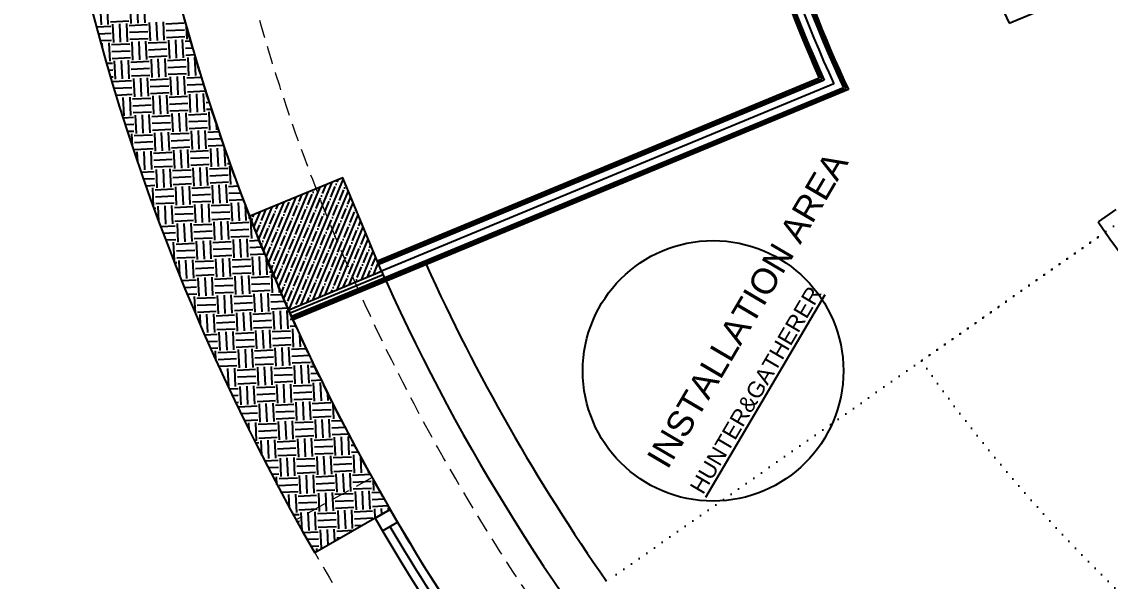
# Model space of a CAD drawing. Header units: millimetres. Extents: x 132785 to 150483, y 90225 to 103753.
# Drawn here: x 143350 to 144102, y 101468 to 101854 of the extents above; entities that cross this region are included whole.
import ezdxf

# ---------------------------------------------------------------- set-up
doc = ezdxf.new("R2010")
doc.units = ezdxf.units.MM
doc.linetypes.add('061-GZM-AP-100$0$HIDDEN', pattern=[0.375, 0.25, -0.125])
doc.linetypes.add('DOT', pattern=[6.35, 0, -6.35])
for name, color, linetype in [('061-GZM-AP-100$0$A-cam', 20, 'Continuous'), ('061-GZM-AP-100$0$A-cephe', 181, 'Continuous'), ('061-GZM-AP-100$0$A-HATCH', 8, 'Continuous')]:
    doc.layers.add(name, color=color, linetype=linetype)
doc.layers.add('061-GZM-AP-100$0$A-kiris', color=252, linetype='Continuous', lineweight=0)
doc.styles.get("Standard").update_dxf_attribs({"font": 'arial.ttf'})

msp = doc.modelspace()

# ---------------------------------------------------------------- hatches: boundary and pattern name
at = {"layer": '061-GZM-AP-100$0$A-HATCH'}
h = msp.add_hatch(dxfattribs=at)
h.set_pattern_fill('ANSI35', color=253, angle=22.515297, style=0)
h.set_pattern_definition([(67.515, (143520.797, 101687.4663), (-5.8673, 2.42847), []), (67.515, (143524.9446, 101689.186), (-5.8673, 2.42847), [7.9375, -1.5875, 0, -1.5875])])
h.paths.add_polyline_path([(143507.394, 101719.799), (143534.199, 101655.134), (143598.864, 101681.939), (143572.059, 101746.604)])

# ---------------------------------------------------------------- linework, layer by layer
at = {"color": 253}
for p, q in [((144032.204, 101853.453), (144235.724, 101937.818)), ((143405.288, 101852.282), (143404.698, 101864.969)), ((143410.046, 101852.504), (143409.455, 101865.19)), ((143425.904, 101853.242), (143425.313, 101865.928)), ((143430.661, 101853.463), (143430.07, 101866.15)), ((143435.418, 101853.685), (143434.828, 101866.371)), ((143424.244, 101854.754), (143411.558, 101854.163)), ((143413.808, 101839.965), (143413.217, 101852.651)), ((143418.565, 101840.187), (143417.975, 101852.873)), ((143423.323, 101840.408), (143422.732, 101853.094)), ((143437.078, 101852.173), (143424.392, 101851.582)), ((143439.18, 101841.146), (143438.59, 101853.832)), ((143443.938, 101841.368), (143443.347, 101854.054)), ((143448.695, 101841.589), (143448.105, 101854.275)), ((143462.45, 101853.354), (143449.764, 101852.763)), ((143411.705, 101850.992), (143402.089, 101850.544)), ((143411.927, 101846.234), (143403.364, 101845.836)), ((143437.299, 101847.415), (143424.613, 101846.825)), ((143462.672, 101848.596), (143449.986, 101848.006)), ((143464.553, 101842.327), (143464.142, 101851.159)), ((143412.148, 101841.477), (143404.654, 101841.128)), ((143406.04, 101836.139), (143405.879, 101839.596)), ((143411.227, 101827.131), (143410.636, 101839.817)), ((143424.982, 101838.896), (143412.296, 101838.305)), ((143437.521, 101842.658), (143424.835, 101842.068)), ((143427.085, 101827.869), (143426.494, 101840.556)), ((143431.842, 101828.091), (143431.252, 101840.777)), ((143436.599, 101828.312), (143436.009, 101840.998)), ((143450.355, 101840.077), (143437.668, 101839.487)), ((143462.893, 101843.839), (143450.207, 101843.249)), ((143452.457, 101829.05), (143451.867, 101841.737)), ((143457.215, 101829.272), (143456.624, 101841.958)), ((143461.972, 101829.493), (143461.381, 101842.18)), ((143467.073, 101840.855), (143463.041, 101840.668)), ((143425.204, 101834.139), (143412.517, 101833.548)), ((143425.425, 101829.381), (143412.739, 101828.791)), ((143450.576, 101835.32), (143437.89, 101834.729)), ((143450.798, 101830.562), (143438.111, 101829.972)), ((143468.438, 101836.151), (143463.262, 101835.91)), ((143469.821, 101831.448), (143463.484, 101831.153)), ((143465.734, 101816.955), (143465.143, 101829.641)), ((143470.491, 101817.176), (143469.901, 101829.862)), ((143412.886, 101825.619), (143409.073, 101825.442)), ((143414.989, 101814.593), (143414.398, 101827.279)), ((143419.746, 101814.814), (143419.156, 101827.5)), ((143424.504, 101815.035), (143423.913, 101827.722)), ((143438.259, 101826.8), (143425.573, 101826.21)), ((143438.48, 101822.043), (143425.794, 101821.452)), ((143440.361, 101815.774), (143439.771, 101828.46)), ((143445.119, 101815.995), (143444.528, 101828.681)), ((143449.876, 101816.216), (143449.286, 101828.903)), ((143463.631, 101827.981), (143450.945, 101827.391)), ((143463.853, 101823.224), (143451.167, 101822.633)), ((143413.108, 101820.862), (143410.434, 101820.737)), ((143413.329, 101816.105), (143411.811, 101816.034)), ((143438.702, 101817.286), (143426.016, 101816.695)), ((143428.266, 101802.497), (143427.675, 101815.183)), ((143433.023, 101802.718), (143432.433, 101815.405)), ((143437.78, 101802.94), (143437.19, 101815.626)), ((143451.536, 101814.705), (143438.849, 101814.114)), ((143464.074, 101818.467), (143451.388, 101817.876)), ((143453.638, 101803.678), (143453.048, 101816.364)), ((143458.396, 101803.899), (143457.805, 101816.586)), ((143463.153, 101804.121), (143462.562, 101816.807)), ((143474.553, 101815.776), (143464.222, 101815.295)), ((143901.171, 101815.373), (143595.992, 101688.868)), ((143902.836, 101814.71), (143596.47, 101687.713)), ((143426.163, 101813.523), (143413.477, 101812.933)), ((143426.385, 101808.766), (143414.143, 101808.196)), ((143451.757, 101809.947), (143439.071, 101809.357)), ((143476.009, 101811.076), (143464.443, 101810.538)), ((143917.884, 101808.77), (143536.624, 101650.726)), ((143919.564, 101808.113), (143537.135, 101649.585)), ((143921.245, 101807.457), (143537.647, 101648.444)), ((143904.502, 101814.047), (143596.949, 101686.558)), ((143426.606, 101804.009), (143415.564, 101803.495)), ((143420.927, 101789.441), (143420.337, 101802.128)), ((143425.685, 101789.663), (143425.094, 101802.349)), ((143439.44, 101801.428), (143426.754, 101800.837)), ((143451.979, 101805.19), (143439.292, 101804.599)), ((143441.543, 101790.401), (143440.952, 101803.087)), ((143446.3, 101790.623), (143445.709, 101803.309)), ((143451.057, 101790.844), (143450.467, 101803.53)), ((143464.813, 101802.609), (143452.126, 101802.018)), ((143477.351, 101806.371), (143464.665, 101805.78)), ((143466.915, 101791.582), (143466.325, 101804.268)), ((143471.672, 101791.804), (143471.082, 101804.49)), ((143476.43, 101792.025), (143475.839, 101804.711)), ((143478.476, 101803.245), (143477.499, 101803.199)), ((143439.661, 101796.67), (143426.975, 101796.08)), ((143439.883, 101791.913), (143427.197, 101791.323)), ((143465.034, 101797.851), (143452.348, 101797.261)), ((143465.255, 101793.094), (143452.569, 101792.504)), ((143479.979, 101798.547), (143477.72, 101798.442)), ((143481.499, 101793.85), (143477.942, 101793.685)), ((143480.192, 101779.486), (143479.601, 101792.173)), ((143427.344, 101788.151), (143420.42, 101787.829)), ((143429.447, 101777.124), (143428.856, 101789.811)), ((143434.204, 101777.346), (143433.614, 101790.032)), ((143438.961, 101777.567), (143438.371, 101790.253)), ((143452.717, 101789.332), (143440.031, 101788.741)), ((143452.938, 101784.575), (143440.252, 101783.984)), ((143454.819, 101778.305), (143454.229, 101790.992)), ((143459.577, 101778.527), (143458.986, 101791.213)), ((143464.334, 101778.748), (143463.743, 101791.434)), ((143478.089, 101790.513), (143465.403, 101789.923)), ((143478.311, 101785.756), (143465.625, 101785.165)), ((143427.566, 101783.394), (143421.913, 101783.13)), ((143427.787, 101778.636), (143423.422, 101778.433)), ((143426.67, 101768.5), (143426.275, 101776.977)), ((143453.16, 101779.817), (143440.473, 101779.227)), ((143442.724, 101765.029), (143442.133, 101777.715)), ((143447.481, 101765.25), (143446.89, 101777.936)), ((143452.238, 101765.471), (143451.648, 101778.158)), ((143465.994, 101777.236), (143453.307, 101776.646)), ((143478.532, 101780.998), (143465.846, 101780.408)), ((143468.096, 101766.21), (143467.506, 101778.896)), ((143472.853, 101766.431), (143472.263, 101779.117)), ((143477.611, 101766.652), (143477.02, 101779.339)), ((143486.692, 101778.2), (143478.68, 101777.827)), ((143484.949, 101779.708), (143484.75, 101783.983)), ((143440.621, 101776.055), (143427.935, 101775.465)), ((143440.843, 101771.298), (143428.156, 101770.707)), ((143466.215, 101772.479), (143453.529, 101771.888)), ((143488.289, 101773.506), (143478.901, 101773.069)), ((143441.064, 101766.541), (143428.378, 101765.95)), ((143430.361, 101757.484), (143430.037, 101764.438)), ((143435.385, 101751.973), (143434.795, 101764.659)), ((143440.142, 101752.195), (143439.552, 101764.881)), ((143453.898, 101763.959), (143441.212, 101763.369)), ((143466.436, 101767.722), (143453.75, 101767.131)), ((143456, 101752.933), (143455.41, 101765.619)), ((143460.758, 101753.154), (143460.167, 101765.84)), ((143465.515, 101753.376), (143464.925, 101766.062)), ((143479.27, 101765.14), (143466.584, 101764.55)), ((143489.902, 101768.814), (143479.123, 101768.312)), ((143481.373, 101754.114), (143480.782, 101766.8)), ((143486.13, 101754.335), (143485.54, 101767.022)), ((143490.888, 101754.557), (143490.297, 101767.243)), ((143454.119, 101759.202), (143441.433, 101758.612)), ((143454.341, 101754.445), (143441.654, 101753.854)), ((143479.492, 101760.383), (143466.806, 101759.793)), ((143479.713, 101755.626), (143467.027, 101755.035)), ((143492.631, 101760.995), (143492.178, 101760.974)), ((143494.293, 101756.304), (143492.4, 101756.216)), ((143494.65, 101742.018), (143494.059, 101754.704)), ((143441.802, 101750.683), (143432.831, 101750.265)), ((143443.905, 101739.656), (143443.314, 101752.342)), ((143448.662, 101739.877), (143448.071, 101752.564)), ((143453.419, 101740.099), (143452.829, 101752.785)), ((143467.175, 101751.864), (143454.488, 101751.273)), ((143467.396, 101747.106), (143454.71, 101746.516)), ((143469.277, 101740.837), (143468.687, 101753.523)), ((143474.034, 101741.058), (143473.444, 101753.745)), ((143478.792, 101741.28), (143478.201, 101753.966)), ((143492.547, 101753.045), (143479.861, 101752.454)), ((143492.769, 101748.287), (143480.082, 101747.697)), ((143442.024, 101745.925), (143434.458, 101745.573)), ((143442.245, 101741.168), (143436.103, 101740.882)), ((143441.324, 101726.822), (143440.733, 101739.508)), ((143467.618, 101742.349), (143454.931, 101741.758)), ((143457.181, 101727.56), (143456.591, 101740.247)), ((143461.939, 101727.782), (143461.348, 101740.468)), ((143466.696, 101728.003), (143466.106, 101740.689)), ((143480.451, 101739.768), (143467.765, 101739.177)), ((143492.99, 101743.53), (143480.304, 101742.94)), ((143482.554, 101728.741), (143481.963, 101741.428)), ((143487.311, 101728.963), (143486.721, 101741.649)), ((143492.069, 101729.184), (143491.478, 101741.87)), ((143499.959, 101740.676), (143493.138, 101740.358)), ((143455.079, 101738.587), (143442.393, 101737.996)), ((143455.3, 101733.83), (143442.614, 101733.239)), ((143480.673, 101735.011), (143467.987, 101734.42)), ((143501.698, 101735.989), (143493.359, 101735.601)), ((143442.983, 101725.31), (143441.707, 101725.251)), ((143455.522, 101729.072), (143442.836, 101728.482)), ((143444.99, 101716.339), (143444.495, 101726.97)), ((143449.843, 101714.505), (143449.252, 101727.191)), ((143454.6, 101714.726), (143454.01, 101727.413)), ((143468.356, 101726.491), (143455.669, 101725.901)), ((143480.894, 101730.253), (143468.208, 101729.663)), ((143470.458, 101715.465), (143469.868, 101728.151)), ((143475.216, 101715.686), (143474.625, 101728.372)), ((143479.973, 101715.907), (143479.382, 101728.594)), ((143493.728, 101727.672), (143481.042, 101727.082)), ((143503.455, 101731.303), (143493.581, 101730.844)), ((143495.831, 101716.646), (143495.24, 101729.332)), ((143500.588, 101716.867), (143499.998, 101729.553)), ((143505.345, 101717.088), (143504.856, 101727.601)), ((143468.577, 101721.734), (143455.891, 101721.143)), ((143468.799, 101716.976), (143456.112, 101716.386)), ((143493.95, 101722.915), (143481.263, 101722.324)), ((143494.171, 101718.158), (143481.485, 101717.567)), ((143493.25, 101703.812), (143492.659, 101716.498)), ((143508.229, 101718.812), (143506.857, 101718.748)), ((143509.107, 101704.55), (143508.517, 101717.236)), ((143456.26, 101713.214), (143446.329, 101712.752)), ((143458.362, 101702.188), (143457.772, 101714.874)), ((143463.12, 101702.409), (143462.529, 101715.095)), ((143467.877, 101702.631), (143467.287, 101715.317)), ((143481.632, 101714.395), (143468.946, 101713.805)), ((143481.854, 101709.638), (143469.168, 101709.048)), ((143483.735, 101703.369), (143483.144, 101716.055)), ((143488.492, 101703.59), (143487.902, 101716.276)), ((143507.005, 101715.576), (143494.319, 101714.986)), ((143507.226, 101710.819), (143494.54, 101710.229)), ((143456.481, 101708.457), (143448.094, 101708.067)), ((143456.703, 101703.7), (143449.877, 101703.382)), ((143455.781, 101689.354), (143455.191, 101702.04)), ((143482.075, 101704.881), (143469.389, 101704.29)), ((143471.639, 101690.092), (143471.049, 101702.778)), ((143476.397, 101690.313), (143475.806, 101703)), ((143481.154, 101690.535), (143480.563, 101703.221)), ((143494.909, 101702.3), (143482.223, 101701.709)), ((143507.448, 101706.062), (143494.762, 101705.471)), ((143497.012, 101691.273), (143496.421, 101703.959)), ((143501.769, 101691.494), (143501.179, 101704.181)), ((143506.526, 101691.716), (143505.936, 101704.402)), ((143514.38, 101703.206), (143507.595, 101702.89)), ((143469.537, 101701.119), (143456.85, 101700.528)), ((143469.758, 101696.361), (143457.072, 101695.771)), ((143495.131, 101697.542), (143482.444, 101696.952)), ((143516.265, 101698.526), (143507.817, 101698.133)), ((143457.441, 101687.842), (143455.945, 101687.772)), ((143469.98, 101691.604), (143457.293, 101691.013)), ((143459.442, 101679.005), (143458.953, 101689.501)), ((143464.301, 101677.037), (143463.71, 101689.723)), ((143469.058, 101677.258), (143468.468, 101689.944)), ((143482.813, 101689.023), (143470.127, 101688.432)), ((143495.352, 101692.785), (143482.666, 101692.194)), ((143484.916, 101677.996), (143484.325, 101690.683)), ((143489.673, 101678.218), (143489.083, 101690.904)), ((143494.431, 101678.439), (143493.84, 101691.125)), ((143508.186, 101690.204), (143495.5, 101689.613)), ((143518.169, 101693.847), (143508.038, 101693.376)), ((143510.289, 101679.177), (143509.698, 101691.864)), ((143515.046, 101679.399), (143514.455, 101692.085)), ((143519.803, 101679.62), (143519.265, 101691.175)), ((143483.035, 101684.266), (143470.349, 101683.675)), ((143483.256, 101679.508), (143470.57, 101678.918)), ((143508.407, 101685.447), (143495.721, 101684.856)), ((143508.629, 101680.689), (143495.943, 101680.099)), ((143507.707, 101666.343), (143507.117, 101679.03)), ((143521.384, 101686.051), (143521.094, 101686.037)), ((143523.338, 101681.374), (143521.315, 101681.28)), ((143523.565, 101667.082), (143522.975, 101679.768)), ((143598.864, 101681.939), (143600.778, 101677.32)), ((143470.718, 101675.746), (143460.942, 101675.291)), ((143472.82, 101664.719), (143472.23, 101677.406)), ((143477.578, 101664.941), (143476.987, 101677.627)), ((143482.335, 101665.162), (143481.744, 101677.849)), ((143496.09, 101676.927), (143483.404, 101676.337)), ((143496.312, 101672.17), (143483.625, 101671.579)), ((143498.193, 101665.901), (143497.602, 101678.587)), ((143502.95, 101666.122), (143502.36, 101678.808)), ((143521.463, 101678.108), (143508.777, 101677.518)), ((143521.684, 101673.351), (143508.998, 101672.76)), ((143470.939, 101670.989), (143462.848, 101670.612)), ((143471.161, 101666.231), (143464.773, 101665.934)), ((143470.187, 101653.004), (143469.649, 101664.572)), ((143496.533, 101667.412), (143483.847, 101666.822)), ((143486.097, 101652.624), (143485.506, 101665.31)), ((143490.854, 101652.845), (143490.264, 101665.531)), ((143495.612, 101653.067), (143495.021, 101665.753)), ((143509.367, 101664.831), (143496.681, 101664.241)), ((143521.906, 101668.594), (143509.219, 101668.003)), ((143511.47, 101653.805), (143510.879, 101666.491)), ((143516.227, 101654.026), (143515.636, 101666.712)), ((143520.984, 101654.248), (143520.394, 101666.934)), ((143529.989, 101665.791), (143522.053, 101665.422)), ((143528.323, 101667.303), (143528.2, 101669.932)), ((143483.995, 101663.65), (143471.308, 101663.06)), ((143484.216, 101658.893), (143471.53, 101658.303)), ((143509.589, 101660.074), (143496.902, 101659.484)), ((143532.025, 101661.118), (143522.275, 101660.665)), ((143534.08, 101656.446), (143522.496, 101655.907)), ((143471.899, 101650.374), (143471.318, 101650.347)), ((143484.437, 101654.136), (143471.751, 101653.545)), ((143473.754, 101644.667), (143473.411, 101652.033)), ((143478.759, 101639.568), (143478.168, 101652.255)), ((143483.516, 101639.79), (143482.925, 101652.476)), ((143497.271, 101651.555), (143484.585, 101650.964)), ((143509.81, 101655.317), (143497.124, 101654.726)), ((143499.374, 101640.528), (143498.783, 101653.214)), ((143504.131, 101640.749), (143503.541, 101653.436)), ((143508.889, 101640.971), (143508.298, 101653.657)), ((143522.644, 101652.736), (143509.958, 101652.145)), ((143524.746, 101641.709), (143524.156, 101654.395)), ((143529.504, 101641.93), (143528.913, 101654.617)), ((143534.261, 101642.152), (143533.671, 101654.838)), ((143535.461, 101653.332), (143535.33, 101653.326)), ((143497.493, 101646.797), (143484.806, 101646.207)), ((143497.714, 101642.04), (143485.028, 101641.449)), ((143522.865, 101647.978), (143510.179, 101647.388)), ((143523.087, 101643.221), (143510.4, 101642.63)), ((143517.408, 101628.654), (143516.817, 101641.34)), ((143522.165, 101628.875), (143521.575, 101641.561)), ((143537.549, 101648.662), (143535.552, 101648.569)), ((143539.656, 101643.992), (143535.773, 101643.812)), ((143538.023, 101629.613), (143537.433, 101642.3)), ((143485.176, 101638.278), (143476.699, 101637.883)), ((143487.278, 101627.251), (143486.688, 101639.937)), ((143492.035, 101627.473), (143491.445, 101640.159)), ((143496.793, 101627.694), (143496.202, 101640.38)), ((143510.548, 101639.459), (143497.862, 101638.868)), ((143510.77, 101634.702), (143498.083, 101634.111)), ((143512.651, 101628.432), (143512.06, 101641.118)), ((143535.921, 101640.64), (143523.234, 101640.049)), ((143536.142, 101635.883), (143523.456, 101635.292)), ((143542.78, 101629.835), (143542.402, 101637.973)), ((143485.397, 101633.521), (143478.751, 101633.211)), ((143485.618, 101628.763), (143480.821, 101628.54)), ((143484.412, 101620.538), (143484.106, 101627.104)), ((143510.991, 101629.944), (143498.305, 101629.354)), ((143500.555, 101615.155), (143499.964, 101627.842)), ((143505.312, 101615.377), (143504.722, 101628.063)), ((143510.07, 101615.598), (143509.479, 101628.285)), ((143523.825, 101627.363), (143511.139, 101626.773)), ((143536.364, 101631.125), (143523.677, 101630.535)), ((143525.927, 101616.336), (143525.337, 101629.023)), ((143530.685, 101616.558), (143530.094, 101629.244)), ((143535.442, 101616.779), (143534.852, 101629.466)), ((143546.821, 101628.434), (143536.511, 101627.954)), ((143498.452, 101626.182), (143485.766, 101625.592)), ((143498.674, 101621.425), (143485.988, 101620.834)), ((143524.046, 101622.606), (143511.36, 101622.015)), ((143549.013, 101623.768), (143536.733, 101623.196)), ((143549.64, 101619.03), (143536.954, 101618.439)), ((143551.3, 101617.518), (143551.226, 101619.101)), ((143498.895, 101616.667), (143486.433, 101616.087)), ((143487.952, 101612.768), (143487.869, 101614.565)), ((143493.216, 101602.1), (143492.626, 101614.786)), ((143497.974, 101602.322), (143497.383, 101615.008)), ((143511.729, 101614.086), (143499.043, 101613.496)), ((143524.268, 101617.848), (143511.582, 101617.258)), ((143513.832, 101603.06), (143513.241, 101615.746)), ((143518.589, 101603.281), (143517.998, 101615.967)), ((143523.346, 101603.503), (143522.756, 101616.189)), ((143537.102, 101615.267), (143524.415, 101614.677)), ((143539.204, 101604.241), (143538.614, 101616.927)), ((143543.962, 101604.462), (143543.371, 101617.148)), ((143548.719, 101604.684), (143548.128, 101617.37)), ((143552.711, 101615.994), (143549.788, 101615.858)), ((143554.956, 101611.331), (143550.009, 101611.101)), ((143511.951, 101609.329), (143499.264, 101608.739)), ((143512.172, 101604.572), (143499.486, 101603.981)), ((143537.323, 101610.51), (143524.637, 101609.92)), ((143537.545, 101605.753), (143524.858, 101605.162)), ((143531.866, 101591.185), (143531.275, 101603.872)), ((143536.623, 101591.407), (143536.033, 101604.093)), ((143557.222, 101606.669), (143550.231, 101606.343)), ((143552.481, 101592.145), (143551.89, 101604.831)), ((143557.238, 101592.366), (143556.648, 101605.053)), ((143499.633, 101600.81), (143493.636, 101600.53)), ((143501.736, 101589.783), (143501.145, 101602.469)), ((143506.493, 101590.004), (143505.903, 101602.691)), ((143511.251, 101590.226), (143510.66, 101602.912)), ((143525.006, 101601.991), (143512.32, 101601.4)), ((143525.227, 101597.233), (143512.541, 101596.643)), ((143527.108, 101590.964), (143526.518, 101603.65)), ((143550.378, 101603.172), (143537.692, 101602.581)), ((143550.6, 101598.414), (143537.914, 101597.824)), ((143561.996, 101592.588), (143561.77, 101597.434)), ((143499.855, 101596.052), (143495.838, 101595.865)), ((143500.076, 101591.295), (143498.059, 101591.201)), ((143512.91, 101588.714), (143500.224, 101588.123)), ((143525.449, 101592.476), (143512.763, 101591.885)), ((143515.013, 101577.687), (143514.422, 101590.373)), ((143519.77, 101577.909), (143519.179, 101590.595)), ((143524.527, 101578.13), (143523.937, 101590.816)), ((143538.283, 101589.895), (143525.596, 101589.304)), ((143550.821, 101593.657), (143538.135, 101593.066)), ((143540.385, 101578.868), (143539.795, 101591.554)), ((143545.143, 101579.09), (143544.552, 101591.776)), ((143549.9, 101579.311), (143549.309, 101591.997)), ((143563.655, 101591.076), (143550.969, 101590.485)), ((143565.758, 101580.049), (143565.275, 101590.429)), ((143513.132, 101583.956), (143501.803, 101583.429)), ((143538.504, 101585.138), (143525.818, 101584.547)), ((143563.877, 101586.319), (143551.19, 101585.728)), ((143564.098, 101581.561), (143551.412, 101580.971)), ((143513.353, 101579.199), (143504.076, 101578.767)), ((143507.323, 101572.175), (143507.084, 101577.318)), ((143512.432, 101564.853), (143511.841, 101577.54)), ((143526.187, 101576.618), (143513.501, 101576.028)), ((143538.726, 101580.38), (143526.039, 101579.79)), ((143528.289, 101565.591), (143527.699, 101578.278)), ((143533.047, 101565.813), (143532.456, 101578.499)), ((143537.804, 101566.034), (143537.214, 101578.721)), ((143551.559, 101577.799), (143538.873, 101577.209)), ((143553.662, 101566.772), (143553.071, 101579.459)), ((143558.419, 101566.994), (143557.829, 101579.68)), ((143563.177, 101567.215), (143562.586, 101579.902)), ((143571.242, 101578.715), (143564.246, 101578.39)), ((143573.65, 101574.06), (143564.467, 101573.632)), ((143526.408, 101571.861), (143513.722, 101571.27)), ((143526.63, 101567.103), (143513.944, 101566.513)), ((143551.781, 101573.042), (143539.095, 101572.451)), ((143552.002, 101568.284), (143539.316, 101567.694)), ((143541.566, 101553.496), (143540.976, 101566.182)), ((143546.324, 101553.717), (143545.733, 101566.403)), ((143551.081, 101553.939), (143550.49, 101566.625)), ((143576.08, 101569.405), (143564.689, 101568.875)), ((143566.939, 101554.677), (143566.348, 101567.363)), ((143571.696, 101554.898), (143571.106, 101567.584)), ((143576.453, 101555.12), (143575.863, 101567.806)), ((143577.711, 101566.303), (143577.523, 101566.294)), ((143514.091, 101563.341), (143511.791, 101563.234)), ((143516.078, 101554.792), (143515.603, 101565.001)), ((143520.951, 101552.536), (143520.361, 101565.222)), ((143525.708, 101552.758), (143525.118, 101565.444)), ((143539.464, 101564.522), (143526.777, 101563.932)), ((143539.685, 101559.765), (143526.999, 101559.174)), ((143564.836, 101565.703), (143552.15, 101565.113)), ((143565.058, 101560.946), (143552.371, 101560.356)), ((143580.176, 101561.65), (143577.744, 101561.537)), ((143514.313, 101558.584), (143514.148, 101558.576)), ((143527.368, 101551.246), (143518.121, 101550.815)), ((143539.907, 101555.008), (143527.22, 101554.417)), ((143529.47, 101540.219), (143528.88, 101552.905)), ((143534.228, 101540.44), (143533.637, 101553.127)), ((143538.985, 101540.662), (143538.395, 101553.348)), ((143552.741, 101552.427), (143540.054, 101551.836)), ((143565.279, 101556.189), (143552.593, 101555.598)), ((143554.843, 101541.4), (143554.253, 101554.086)), ((143559.6, 101541.621), (143559.01, 101554.308)), ((143564.358, 101541.843), (143563.767, 101554.529)), ((143578.113, 101553.608), (143565.427, 101553.017)), ((143582.662, 101556.998), (143577.965, 101556.779)), ((143580.216, 101542.581), (143579.625, 101555.267)), ((143584.973, 101542.802), (143584.468, 101553.643)), ((143527.589, 101546.488), (143520.531, 101546.16)), ((143552.962, 101547.669), (143540.276, 101547.079)), ((143578.335, 101548.85), (143565.648, 101548.26)), ((143578.556, 101544.093), (143565.87, 101543.502)), ((143589.73, 101543.024), (143589.681, 101544.078)), ((143527.811, 101541.731), (143522.961, 101541.505)), ((143526.549, 101534.706), (143526.299, 101540.071)), ((143540.645, 101539.15), (143527.959, 101538.559)), ((143553.183, 101542.912), (143540.497, 101542.321)), ((143542.747, 101528.123), (143542.157, 101540.809)), ((143547.505, 101528.345), (143546.914, 101541.031)), ((143552.262, 101528.566), (143551.671, 101541.252)), ((143566.017, 101540.331), (143553.331, 101539.74)), ((143568.12, 101529.304), (143567.529, 101541.99)), ((143572.877, 101529.526), (143572.287, 101542.212)), ((143577.635, 101529.747), (143577.044, 101542.433)), ((143591.103, 101541.499), (143578.704, 101540.921)), ((143591.611, 101536.755), (143578.925, 101536.164)), ((143593.492, 101530.485), (143593.152, 101537.803)), ((143540.866, 101534.392), (143528.18, 101533.802)), ((143541.088, 101529.635), (143529.541, 101529.098)), ((143566.239, 101535.574), (143553.553, 101534.983)), ((143566.46, 101530.816), (143553.774, 101530.226)), ((143556.024, 101516.027), (143555.434, 101528.714)), ((143560.781, 101516.249), (143560.191, 101528.935)), ((143565.539, 101516.47), (143564.948, 101529.157)), ((143591.833, 101531.997), (143579.146, 101531.407)), ((143581.397, 101517.208), (143580.806, 101529.895)), ((143586.154, 101517.43), (143585.563, 101530.116)), ((143590.911, 101517.651), (143590.321, 101530.338)), ((143598.028, 101529.107), (143591.98, 101528.826)), ((143535.246, 101518.559), (143534.818, 101527.754)), ((143540.166, 101515.289), (143539.576, 101527.976)), ((143553.922, 101527.054), (143541.235, 101526.464)), ((143554.143, 101522.297), (143541.457, 101521.706)), ((143579.294, 101528.235), (143566.608, 101527.645)), ((143579.516, 101523.478), (143566.829, 101522.887)), ((143600.666, 101524.462), (143592.202, 101524.068)), ((143541.826, 101513.777), (143537.97, 101513.598)), ((143554.364, 101517.539), (143541.678, 101516.949)), ((143543.921, 101502.908), (143543.338, 101515.437)), ((143548.686, 101502.972), (143548.095, 101515.658)), ((143604.731, 101517.38), (143552.777, 101487.366)), ((143553.443, 101503.194), (143552.852, 101515.88)), ((143567.198, 101514.958), (143554.512, 101514.368)), ((143579.737, 101518.72), (143567.051, 101518.13)), ((143569.301, 101503.932), (143568.71, 101516.618)), ((143574.058, 101504.153), (143573.468, 101516.839)), ((143578.816, 101504.375), (143578.225, 101517.061)), ((143592.571, 101516.139), (143579.885, 101515.549)), ((143603.325, 101519.818), (143592.423, 101519.311)), ((143594.381, 101511.4), (143594.083, 101517.799)), ((143599.023, 101514.083), (143598.84, 101518.02)), ((143603.666, 101516.765), (143603.598, 101518.242)), ((143542.047, 101509.02), (143540.543, 101508.95)), ((143567.42, 101510.201), (143554.734, 101509.61)), ((143592.792, 101511.382), (143580.106, 101510.792)), ((143585.509, 101506.275), (143580.328, 101506.034)), ((143555.103, 101501.682), (143544.879, 101501.206)), ((143567.641, 101505.444), (143554.955, 101504.853)), ((143557.205, 101490.655), (143556.615, 101503.341)), ((143561.881, 101492.625), (143561.372, 101503.563)), ((143566.524, 101495.307), (143566.129, 101503.784)), ((143579.525, 101502.818), (143567.789, 101502.272)), ((143582, 101504.248), (143581.987, 101504.522)), ((143555.324, 101496.924), (143547.508, 101496.56)), ((143555.546, 101492.167), (143550.159, 101491.916)), ((143570.549, 101497.633), (143568.01, 101497.515)), ((143554.143, 101488.155), (143554.034, 101490.507))]:
    msp.add_line(p, q, dxfattribs=at)
at = {"color": 253, "ltscale": 12}
msp.add_line((143911.181, 101811.404), (143598.864, 101681.939), dxfattribs=at)
at = {"color": 253, "linetype": 'DOT'}
for p, q in [((144151.839, 101746.384), (143754.261, 101467.839)), ((144098.604, 101709.087), (143971.659, 101620.149))]:
    msp.add_line(p, q, dxfattribs=at)
at = {"color": 7}
msp.add_line((144106.056, 101724.661), (144093.692, 101716.168), dxfattribs=at)
at = {"color": 253, "ltscale": 6}
msp.add_line((143599.821, 101679.63), (143535.666, 101653.036), dxfattribs=at)
at = {"color": 253}
msp.add_lwpolyline([(143534.199, 101655.134), (143598.864, 101681.939), (143572.059, 101746.604), (143507.394, 101719.799)], close=True, dxfattribs=at)
msp.add_circle((143827.776, 101613.169), 90)
for radius, start, end in [(1510, 130.01534, 210.01534), (1450, 130.01534, 210.01534), (1050, 174.187687, 204.016105), (1048.75, 174.194221, 204.086209), (1047.5, 174.20077, 204.156483), (1037.5, 174.253735, 204.72487), (1036.25, 191.454904, 204.796704), (1035, 191.52452, 204.868715), (915, 200.949711, 205.177492)]:
    msp.add_arc((144860.273, 102242.716), radius, start, end, dxfattribs=at)
at = {"color": 253, "ltscale": 12}
msp.add_arc((144860.273, 102242.716), 1042.5, 174.227125, 204.43929, dxfattribs=at)
at = {"color": 7}
for radius, start, end in [(1380.444, 230.015262, 344.392782), (930, 214.484318, 325.546361), (1350.444, 204.318802, 215.015258), (1380.444, 204.279597, 220.015259)]:
    msp.add_arc((144860.273, 102242.716), radius, start, end, dxfattribs=at)
at = {"color": 253, "linetype": 'DOT'}
msp.add_arc((144860.273, 102242.716), 1085, 215.015258, 325.01534, dxfattribs=at)
at = {"layer": '061-GZM-AP-100$0$A-cam', "color": 253}
msp.add_arc((144860.273, 102242.717), 1456, 210.408858, 214.621822, dxfattribs=at)
at = {"layer": '061-GZM-AP-100$0$A-cephe', "color": 253}
msp.add_line((143594.34, 101511.378), (143604.73, 101517.382), dxfattribs=at)
msp.add_lwpolyline([(143594.34, 101511.378), (143599.342, 101502.719), (143609.733, 101508.722), (143604.73, 101517.381)], dxfattribs=at)
for radius in [1450, 1462]:
    msp.add_arc((144860.273, 102242.717), radius, 210.01534, 240.01534, dxfattribs=at)
at = {"layer": '061-GZM-AP-100$0$A-kiris', "color": 253, "linetype": '061-GZM-AP-100$0$HIDDEN', "ltscale": 50}
msp.add_line((143592.263, 101539.402), (143539.794, 101510.3), dxfattribs=at)
for radius in [1450, 1400]:
    msp.add_circle((144860.273, 102242.716), radius, dxfattribs=at)
msp.add_arc((144860.273, 102242.716), 1510, 209.01534, 241.01534, dxfattribs=at)

# ---------------------------------------------------------------- texts
at = {"color": 253, "char_height": 17.5, "attachment_point": 1, "rotation": 59.51534}
for s, insert in [('INSTALLATION AREA', (143781.228, 101553.259)), ('PANEL 3a (350*300)', (144079.913, 101412.205))]:
    msp.add_mtext_dynamic_manual_height_columns(s, width=670.8921, gutter_width=12.5, heights=[0], dxfattribs=dict(at, insert=insert))
at = {"color": 7, "insert": (143811.173, 101532.781), "char_height": 11.2, "attachment_point": 1, "rotation": 59.51534}
msp.add_mtext_dynamic_manual_height_columns('{\\LHUNTER&GATHERER}', width=670.8921, gutter_width=12.5, heights=[0], dxfattribs=at)

doc.saveas('drawing.dxf')
